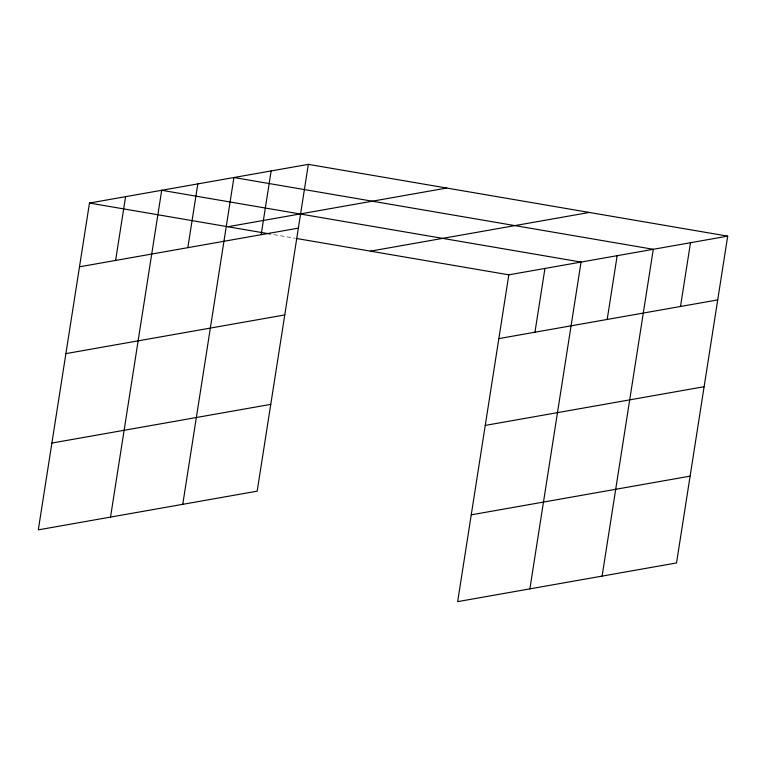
<?xml version="1.0" encoding="UTF-8"?>
<svg xmlns="http://www.w3.org/2000/svg" width="766" height="766" viewBox="0 0 766 766"><rect width="100%" height="100%" fill="white"/><g stroke="black" fill="none" stroke-linecap="round" stroke-linejoin="round"><path stroke-width="0.57" stroke-dasharray="3.83 2.87" d="M273.816 234.607L295.025 238.236"/><path stroke-width="1.15" d="M308.344 164.364L89.478 203.047L38.3 529.861L257.175 491.169L308.344 164.364L727.7 236.139L676.522 562.953L457.656 601.636L508.825 274.831L727.7 236.139M115.609 260.44L125.586 196.671M110.524 517.088L161.703 190.284L581.059 262.068L529.88 588.872M187.833 247.667L197.82 183.897M182.758 504.325L233.927 177.511L653.283 249.295L602.105 576.099M261.149 234.712L271.135 170.942M534.955 332.214L544.942 268.445M607.189 319.451L617.166 255.681M680.505 306.486L690.492 242.717M227.866 226.736L446.731 188.043M79.492 266.817L298.357 228.134M370.447 251.143L589.313 212.45M65.895 353.624L284.77 314.931M498.848 338.601L717.713 299.908M51.897 443.054L270.762 404.362M485.251 425.408L704.117 386.715M471.243 514.838L690.118 476.146M89.478 203.047L270.283 234.003M296.203 238.437L508.825 274.831"/></g></svg>
